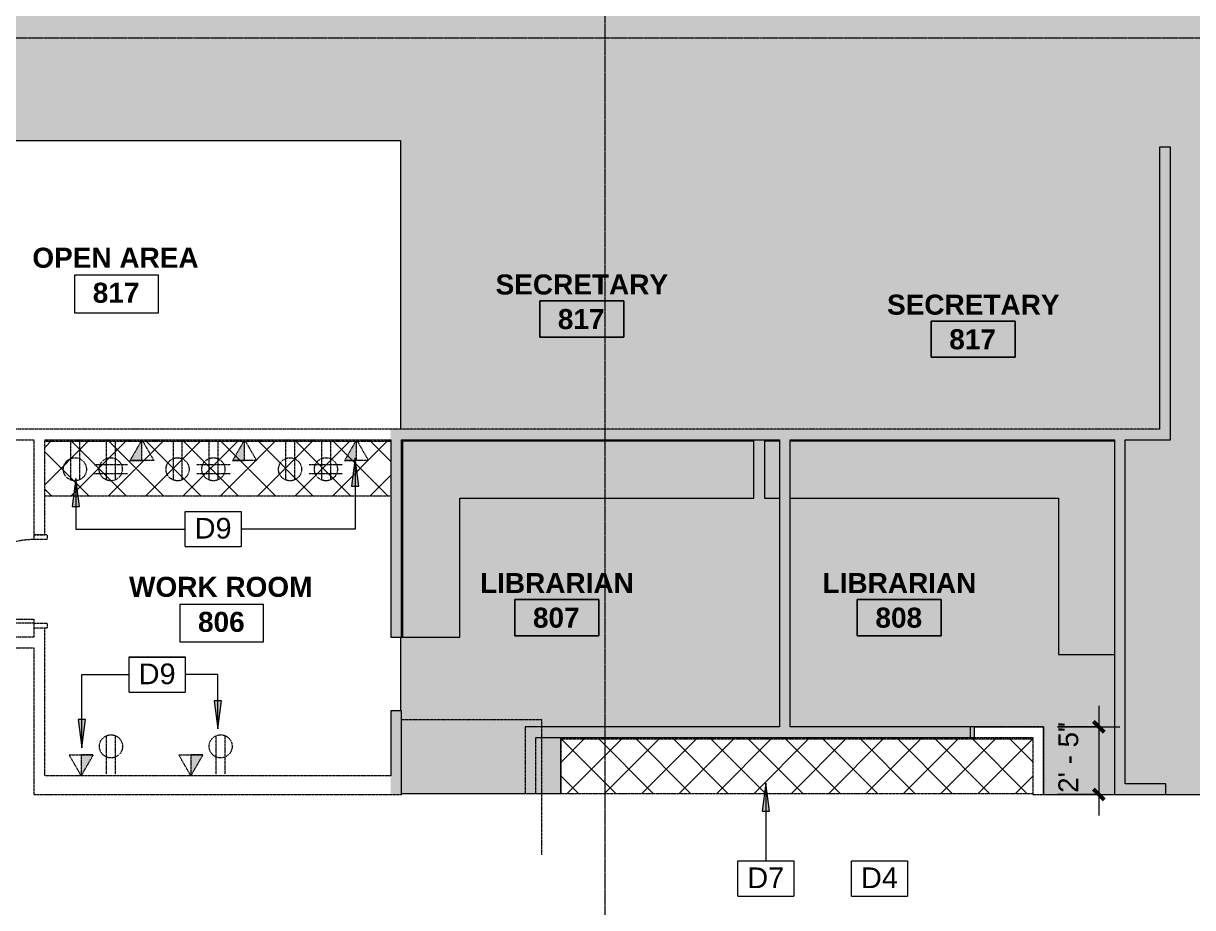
# Model space of a CAD drawing. Header units: inches. Extents: x -203 to 2791, y -968 to 768.
# Drawn here: x 1005 to 1507, y 22 to 401 of the extents above; entities that cross this region are included whole.
import ezdxf

# ---------------------------------------------------------------- set-up
doc = ezdxf.new("R2010")
doc.units = ezdxf.units.IN
doc.header["$MEASUREMENT"] = 0
for name, pattern in [('Demolished', [0.1875, 0.125, -0.0625]), ('Grid Line 1_2_', [0.875, 0.5, -0.125, 0.125, -0.125]), ('Hidden 1_8_', [0.1875, 0.125, -0.0625])]:
    doc.linetypes.add(name, pattern=pattern)
for name, color, linetype, lineweight in [('A-ANNO-DIMS', 211, 'Continuous', 9), ('A-ANNO-DIMS-96', 211, 'Continuous', 9), ('A-ANNO-KEYN', 231, 'Continuous', 9), ('A-ANNO-NOTE', 131, 'Continuous', 13), ('A-AREA-IDEN', 2, 'Continuous', 9), ('A-DETL-GENF', 92, 'Continuous', 9), ('A-DETL-HDLN', 90, 'Hidden 1_8_', 9), ('A-DETL-THIN', 151, 'Continuous', 9), ('A-DOOR', 31, 'Continuous', 13), ('A-DOOR-FRAM', 31, 'Continuous', 20), ('A-WALL', 113, 'Continuous', 13), ('A-WALL-PATT', 111, 'Continuous', 13), ('G-ANNO-TEXT', 231, 'Continuous', 9), ('Q-CASE', 31, 'Continuous', 13), ('S-GRID', 1, 'Continuous', 9)]:
    doc.layers.add(name, color=color, linetype=linetype, lineweight=lineweight)
doc.styles.add('Arial', font='arial.ttf', dxfattribs={"height": 8.851796})
doc.styles.add('Swis721 Lt BT', font='swissl.ttf', dxfattribs={"height": 8.514638})
doc.styles.add('Swis721 Lt BT_B', font='', dxfattribs={"height": 8.583975})
doc.styles.get('Swis721 Lt BT_B').set_extended_font_data('Swis721 Lt BT', bold=True)
doc.dimstyles.new('OTJ_-_3_32__Linear__1_2__Tolerance', dxfattribs={"dimscale": 12, "dimtxt": 9, "dimasz": 0.375, "dimexe": 0.75, "dimexo": 0.5, "dimgap": 0.5, "dimtad": 1, "dimdec": 1, "dimrnd": 0.5, "dimzin": 3, "dimdsep": 46, "dimlunit": 4, "dimtxsty": 'Swis721 Lt BT', "dimblk1": 'OBLIQUE', "dimblk2": 'OBLIQUE', "dimsah": 1, "dimcen": 0.09, "dimdle": 0.75, "dimazin": 0, "dimtfac": 1, "dimtdec": 4, "dimtix": 1, "dimtmove": 0, "dimatfit": 3, "dimfxl": 1, "dimtvp": 1, "dimfrac": 2, "dimtolj": 1, "dimtzin": 0, "dimarcsym": 2})

# ---------------------------------------------------------------- blocks, each defined once
blk = doc.blocks.new('C-Counter Top1 - 24_ Depth-4884460-Level 8 Demo')
at = {"layer": 'Q-CASE', "linetype": 'Demolished', "lineweight": 9}
h = blk.add_hatch(dxfattribs=at)
h.set_pattern_fill('FP_3', style=0, pattern_type=2)
h.set_pattern_definition([(45, (-1282.996, -94.918), (-8.01223, 8.01223), []), (135, (-1282.996, -94.918), (-8.01223, -8.01223), [])])
h.paths.add_polyline_path([(-47.26, -24), (155.11, -24), (155.11, -0.06), (-47.26, -0.06), (-47.26, -17.01)], flags=0)
at = {"layer": 'Q-CASE', "color": 7, "linetype": 'Demolished', "lineweight": 9}
for p, q in [((-47.26, -0.06), (-47.26, -24)), ((155.11, -0.75), (-47.26, -0.75)), ((-47.26, -24), (155.11, -24))]:
    blk.add_line(p, q, dxfattribs=at)
blk = doc.blocks.new('Single Flush - OTJ_SOLIDFLUSH_ALUM-4819122-Level 8 Demo')
at = {"layer": 'A-DOOR', "color": 250, "linetype": 'Demolished', "lineweight": 20}
for p, q in [((16.15625, -2.3125), (17.90625, -2.3125)), ((16.15625, -38.125), (16.15625, -2.3125)), ((17.90625, -2.3125), (17.90625, -38.125)), ((17.90625, -38.125), (16.15625, -38.125))]:
    blk.add_line(p, q, dxfattribs=at)
at = {"layer": 'A-DOOR', "color": 7, "linetype": 'Demolished', "lineweight": 9}
blk.add_arc((17.90625, -2.3125), 35.8125, 179.5, 270, dxfattribs=at)
at = {"layer": 'A-DOOR-FRAM', "color": 250, "linetype": 'Demolished'}
for p, q in [((-20, 3.4375), (-20, -2.3125)), ((-20, 3.4375), (-18, 3.4375)), ((-18, 3.4375), (-18, -2.3125)), ((18.000004, 3.4375), (18.000004, -2.3125)), ((18.000004, 3.4375), (20.000004, 3.4375)), ((20.000004, 3.4375), (20.000004, -2.3125)), ((-20, -2.3125), (-18, -2.3125)), ((18.000004, -2.3125), (20.000004, -2.3125))]:
    blk.add_line(p, q, dxfattribs=at)
blk = doc.blocks.new('C-Counter Top1 - 24_ Depth-5515249-Level 8 Demo')
at = {"layer": 'Q-CASE', "linetype": 'Demolished', "lineweight": 9}
h = blk.add_hatch(dxfattribs=at)
h.set_pattern_fill('FP_4', style=0, pattern_type=2)
h.set_pattern_definition([(45, (-1061.685, -222.432), (-8.01223, 8.01223), []), (135, (-1061.685, -222.432), (-8.01223, -8.01223), [])])
h.paths.add_polyline_path([(-12.54, -24), (101.11, -24), (101.11, 0), (-47.26, 0), (-47.26, -24)], flags=0)
at = {"layer": 'Q-CASE', "color": 7, "linetype": 'Demolished', "lineweight": 9}
for p, q in [((101.11, -0.75), (-47.26, -0.75)), ((-47.26, -24), (101.11, -24))]:
    blk.add_line(p, q, dxfattribs=at)
blk = doc.blocks.new('C-L SHAPE COUNTER TOP - C-L SHAPE COUNTER TOP-5713712-Level 8 Demo')
at = {"layer": 'Q-CASE', "color": 55, "lineweight": 9}
for p, q in [((0.5, -84.6), (0.5, -0.5)), ((0.5, -0.5), (151.03, -0.5)), ((151.03, -0.5), (151.03, 0)), ((151.03, -25), (151.03, -0.5)), ((25, -84.6), (25, -25)), ((25, -25), (151.03, -25)), ((0, -84.56), (0, -84.6)), ((0, -84.6), (0.5, -84.6)), ((0.5, -84.6), (25, -84.6))]:
    blk.add_line(p, q, dxfattribs=at)
blk = doc.blocks.new('C-L SHAPE COUNTER TOP - C-L SHAPE COUNTER TOP-5683760-Level 8 Demo')
at = {"layer": 'Q-CASE', "color": 55, "lineweight": 9}
for p, q in [((25, 92.02), (1.06, 92.02)), ((25, 25), (25, 92.02)), ((140.06, 25), (25, 25)), ((151.03, 25), (144.69, 25)), ((151.03, 0.5), (151.03, 25)), ((140.06, 0.5), (1.06, 0.5)), ((151.03, 0.5), (144.69, 0.5)), ((151.03, 0), (151.03, 0.5))]:
    blk.add_line(p, q, dxfattribs=at)
blk = doc.blocks.new('DIMBLOCK1-Level 8 Demo')
at = {"layer": 'A-ANNO-DIMS-96'}
for p, q in [((1466.41, 108.48), (1466.41, 61.48)), ((1448.73, 99.48), (1475.41, 99.48)), ((1466.41, 99.48), (1448.73, 99.48)), ((1448.73, 70.48), (1475.41, 70.48)), ((1466.41, 70.48), (1448.73, 70.48))]:
    blk.add_line(p, q, dxfattribs=at)
at = {"layer": 'A-ANNO-DIMS-96', "lineweight": 50}
for p, q in [((1466.41, 99.48), (1464.16, 101.73)), ((1466.41, 99.48), (1468.66, 97.23)), ((1466.41, 70.48), (1464.16, 72.73)), ((1466.41, 70.48), (1468.66, 68.23))]:
    blk.add_line(p, q, dxfattribs=at)
at = {"layer": 'A-ANNO-DIMS-96', "color": 0, "insert": (1449.04, 71.19), "char_height": 8.515, "width": 33.0857, "attachment_point": 1, "rotation": 90, "line_spacing_factor": 1.00667, "style": 'Swis721 Lt BT'}
blk.add_mtext('2\' - 5"', dxfattribs=at)
blk = doc.blocks.new('_Oblique')
at = {"color": 0, "linetype": 'ByBlock', "lineweight": -2}
blk.add_line((-0.5, -0.5), (0.5, 0.5), dxfattribs=at)
blk = doc.blocks.new('Room Tag - Room Name and Number-3379422-Level 8 Demo')
at = {"layer": 'A-AREA-IDEN'}
for p, q in [((-0.1881, -0.1636), (-0.1881, -0.0018)), ((-0.1881, -0.0018), (0.1869, -0.0018)), ((0.1869, -0.0018), (-0.1881, -0.0018)), ((-0.1881, -0.0018), (-0.1881, -0.1636)), ((0.1869, -0.0018), (0.1869, -0.1636)), ((0.1869, -0.1636), (0.1869, -0.0018)), ((0.1869, -0.1636), (-0.1881, -0.1636)), ((-0.1881, -0.1636), (0.1869, -0.1636))]:
    blk.add_line(p, q, dxfattribs=at)
blk = doc.blocks.new('Keynote Tag - Keynote Number - Boxed-135510-Level 8 Demo')
at = {"layer": 'A-ANNO-KEYN'}
for p, q in [((-0.125, -0.0792), (-0.125, 0.0781)), ((-0.125, 0.0781), (0.125, 0.0781)), ((0.125, 0.0781), (0.125, -0.0792)), ((-0.125, -0.0792), (0.125, -0.0792))]:
    blk.add_line(p, q, dxfattribs=at)

msp = doc.modelspace()

# ---------------------------------------------------------------- hatches: boundary and pattern name
at = {"layer": 'A-ANNO-KEYN'}
for points in [[(1147.55, 214.64), (1145.97, 202.64), (1149.13, 202.64)], [(1027.72, 205.83), (1026.14, 193.83), (1029.3, 193.83)], [(1088.6, 98.62), (1090.18, 110.62), (1087.02, 110.62)], [(1030.28, 90.54), (1031.86, 102.54), (1028.7, 102.54)], [(1323.61, 75.31), (1322.03, 63.31), (1325.19, 63.31)]]:
    msp.add_hatch(color=256, dxfattribs=at).paths.add_polyline_path(points, flags=0)
at = {"layer": 'A-ANNO-NOTE', "linetype": 'Demolished', "lineweight": 9}
for points in [[(1056.11, 213.5), (1056.11, 222.43), (1050.95, 213.5)], [(1100.11, 213.5), (1100.11, 222.43), (1094.95, 213.5)], [(1148.11, 213.5), (1148.11, 222.43), (1142.95, 213.5)], [(1030.11, 78.48), (1035.27, 87.41), (1030.11, 87.41)], [(1077.11, 78.48), (1082.27, 87.41), (1077.11, 87.41)]]:
    msp.add_hatch(color=7, dxfattribs=at).paths.add_polyline_path(points, flags=0)
at = {"layer": 'A-DETL-GENF'}
h = msp.add_hatch(color=9, dxfattribs=at)
h.paths.add_polyline_path([(131.76, -847.99), (290.74, -780.5), (227.71, -632.01), (203.3, -642.37), (194.97, -622.75), (199.23, -620.94), (205.75, -636.3), (297.88, -597.2), (299.68, -601.45), (231.97, -630.2), (295, -778.69), (401.08, -733.65), (338.06, -585.16), (336.5, -585.82), (334.7, -581.57), (419.28, -545.66), (421.09, -549.92), (342.31, -583.36), (405.34, -731.84), (515.31, -685.15), (511.69, -685.15), (511.69, -619.4), (491.89, -619.4), (491.89, -612.4), (492.01, -612.4), (492.01, -532.94), (471.73, -532.94), (471.73, -528.42), (457.91, -534.29), (456.1, -530.03), (470.83, -523.78), (471.73, -525.91), (471.73, -508.94), (495.73, -508.94), (495.73, -510.53), (555.67, -510.53), (555.67, -394.75), (560.67, -394.75), (560.67, -437.31), (560.17, -437.31), (560.17, -441.94), (560.67, -441.94), (560.67, -498.09), (620.88, -498.09), (620.88, -477.65), (625.88, -477.65), (625.88, -500.46), (758.51, -500.46), (758.46, -433.94), (754.23, -433.94), (754.23, -433.44), (758.51, -433.44), (758.51, -376.94), (697.48, -376.94), (697.48, -433.44), (721.73, -433.44), (721.73, -433.94), (693.48, -433.94), (693.48, -433.44), (696.98, -433.43), (696.98, -376.94), (661.48, -376.94), (661.48, -433.44), (660.98, -433.44), (660.98, -376.94), (625.46, -376.94), (625.46, -433.44), (624.19, -433.44), (624.19, -433.94), (625.46, -433.94), (625.46, -441.94), (600.17, -441.94), (600.17, -437.31), (620.83, -437.31), (620.83, -304.37), (601.17, -304.37), (601.17, -299.75), (634.61, -299.75), (634.61, -357.01), (665.48, -357.01), (665.48, -344.95), (665.98, -344.95), (665.98, -357.01), (696.98, -357.01), (696.98, -299.95), (699.23, -299.95), (699.23, -300.45), (697.48, -300.45), (697.48, -357.01), (733.48, -357.01), (733.48, -300.45), (731.73, -300.45), (731.73, -299.95), (757.71, -299.95), (757.71, -300.45), (733.98, -300.45), (733.98, -357.01), (793.96, -357.01), (793.96, -300.45), (790.21, -300.45), (790.21, -299.95), (793.96, -299.95), (793.96, -230.99), (634.98, -230.99), (634.98, -254.99), (560.67, -254.98), (560.67, -299.75), (561.17, -299.75), (561.17, -304.37), (560.67, -304.37), (560.67, -346.75), (555.67, -346.75), (555.67, -249.98), (564.59, -249.98), (564.59, -200.84), (575.84, -200.84), (575.84, -243.74), (630.36, -243.74), (630.36, -224.99), (674.86, -224.99), (674.86, -160.84), (555.74, -160.84), (555.74, 72.48), (430.42, 72.48), (430.42, 109.37), (435.05, 109.37), (435.05, 146.43), (354.94, 146.43), (354.94, 109.37), (359.57, 109.37), (359.57, 72.48), (108.25, 72.48), (108.25, 129.02), (112.87, 129.02), (112.87, 77.11), (225.04, 77.11), (225.04, 176.71), (112.87, 176.71), (112.87, 169.02), (108.25, 169.02), (108.25, 181.33), (225.04, 181.33), (225.04, 348.74), (107.25, 348.74), (107.25, 353.37), (229.67, 353.37), (229.67, 231.06), (557.42, 231.06), (557.42, 353.37), (589.73, 353.37), (589.73, 348.74), (562.05, 348.74), (562.05, 231.06), (589.73, 231.06), (589.73, 226.43), (562.05, 226.43), (562.05, 77.11), (590.73, 77.11), (590.73, 72.48), (766.8, 72.48), (766.8, 103.43), (726.05, 103.43), (726.05, 294.15), (766.8, 294.15), (766.8, 350.67), (785.11, 350.67), (785.11, 346.92), (771.42, 346.92), (771.42, 227.06), (826.8, 227.06), (826.8, 346.92), (825.11, 346.92), (825.11, 350.67), (1166.99, 350.67), (1166.99, 227.06), (1492.42, 227.06), (1492.42, 347.74), (1497.05, 347.74), (1497.05, 222.43), (1477.67, 222.43), (1477.67, 75.11), (1495.17, 75.11), (1495.17, 70.48), (1553.42, 70.48), (1553.42, 351.59), (1718.67, 351.59), (1718.67, 360.59), (1723.3, 360.59), (1723.3, 351.59), (1910.23, 351.59), (1910.23, 580.43), (-120.35, 580.43), (-120.35, 406.96), (48.71, 406.96), (48.71, 428.91), (66.73, 428.91), (66.73, 424.29), (53.33, 424.29), (53.33, 330.65), (48.71, 330.65), (48.71, 402.34), (-120.35, 402.34), (-120.35, 286.96), (48.71, 286.96), (48.71, 290.65), (53.33, 290.65), (53.33, 280.65), (48.71, 280.65), (48.71, 282.34), (-120.35, 282.34), (-120.35, 166.96), (48.71, 166.96), (48.71, 240.65), (53.33, 240.65), (53.33, 160.65), (48.71, 160.65), (48.71, 162.34), (-120.35, 162.34), (-120.35, 0.55), (-80.76, 0.55), (-80.76, -14.04), (48.71, -14.04), (48.71, 120.65), (53.33, 120.65), (53.33, -25.35), (48.71, -25.35), (48.71, -18.66), (-80.76, -18.66), (-80.76, -30.95), (-120.35, -30.95), (-120.35, -193.04), (48.71, -193.04), (48.71, -65.35), (53.33, -65.35), (53.33, -220.93), (67.88, -255.19), (63.62, -257), (48.71, -221.87), (48.71, -197.66), (-120.35, -197.66), (-120.35, -254.17), (-74.95, -361.1), (79.91, -295.37), (79.25, -293.82), (83.5, -292.01), (138.94, -422.62), (134.69, -424.43), (81.71, -299.63), (-73.15, -365.36), (42.29, -637.25), (197.13, -571.52), (169.07, -505.43), (173.33, -503.62), (203.19, -573.97), (182.94, -582.57), (183.6, -584.12), (179.34, -585.93), (178.68, -584.37), (44.1, -641.5), (120.3, -820.99)], flags=0)
h.paths.add_polyline_path([(225.76, -805.76), (216.38, -783.67), (238.47, -774.29), (247.85, -796.38), (227.71, -804.93)], flags=0)
h.paths.add_polyline_path([(446.67, -711.97), (437.29, -689.88), (459.38, -680.5), (468.76, -702.59), (455.33, -708.29)], flags=0)
h.paths.add_polyline_path([(516.31, -684.73), (893.34, -524.65), (963.74, -524.65), (963.74, -523.31), (943.94, -523.31), (943.94, -499.31), (963.74, -499.31), (963.74, -496.94), (968.74, -496.94), (968.74, -456.94), (963.74, -456.94), (963.74, -457.44), (946.48, -457.44), (946.48, -308.86), (799.96, -308.86), (799.96, -363.01), (764.51, -363.01), (764.51, -516.53), (744.73, -516.53), (744.73, -518.83), (942.73, -518.83), (942.73, -523.83), (744.73, -523.83), (744.73, -532.94), (725.26, -532.94), (725.26, -561.42), (744.73, -561.42), (744.73, -585.42), (725.26, -585.42), (725.26, -591.53), (659.62, -619.4), (590.81, -619.4), (590.81, -647.06), (516.73, -647.06), (516.73, -643.56), (587.31, -643.56), (587.31, -619.4), (516.31, -619.4), (516.31, -647.06)], flags=0)
h.paths.add_polyline_path([(641.71, -612.4), (658.19, -612.4), (718.26, -586.9), (718.26, -516.53), (499.01, -516.53), (499.01, -612.4), (590.81, -612.4)], flags=0)
h.paths.add_polyline_path([(266.06, -553.39), (246.27, -506.73), (353.03, -461.4), (225.02, -159.89), (218.14, -162.82), (216.66, -159.37), (120.3, -200.48), (112, -180.92), (112, -35.66), (108.25, -35.66), (108.25, 5.05), (112.87, 5.05), (112.87, -31.04), (203.26, -31.04), (203.26, 5.05), (260.18, 5.05), (261.13, 4.11), (257.73, 4.11), (257.73, 0.96), (258.26, 0.43), (250.87, 0.43), (250.87, -35.66), (237.05, -35.66), (237.05, -149.24), (363.42, -149.24), (363.42, -0.52), (297.73, -0.52), (297.73, 4.11), (495.73, 4.11), (495.73, -81.52), (491.11, -81.52), (491.11, -0.52), (368.05, -0.52), (368.05, -149.24), (491.11, -149.24), (491.11, -121.52), (495.73, -121.52), (495.73, -271.65), (491.11, -271.65), (491.11, -229.94), (467.11, -229.94), (467.11, -196.21), (491.11, -196.21), (491.11, -153.87), (237.05, -153.87), (237.05, -179.26), (294.82, -315.34), (491.11, -315.34), (491.11, -311.65), (495.73, -311.65), (495.73, -455.18), (418.47, -487.97), (416.67, -483.71), (491.11, -452.12), (491.11, -319.96), (296.78, -319.96), (374, -501.83), (379.85, -499.34), (381.65, -503.6), (372.58, -507.45), (361.98, -482.48), (304.78, -506.77), (315.23, -531.4), (266.31, -553.28)], flags=0)
h.paths.add_polyline_path([(266.31, -548.22), (309.2, -529.03), (293.38, -491.75), (250.13, -510.11), (250.18, -510.21), (271.83, -501.02), (281.21, -523.11), (259.56, -532.3), (266.06, -547.64)], flags=0)
h.paths.add_polyline_path([(3.31, -538.98), (-6.07, -516.89), (16.02, -507.51), (25.4, -529.6), (16.02, -533.58)], flags=0)
h.paths.add_polyline_path([(27.39, -520.28), (25.5, -516.06), (150.98, -462.8), (150.32, -461.25), (154.57, -459.44), (157.7, -466.8), (153.44, -468.61), (152.78, -467.06), (41.85, -514.15)], flags=0)
h.paths.add_polyline_path([(584.67, -510.53), (720.73, -510.53), (720.73, -508.94), (744.73, -508.94), (744.73, -510.53), (758.51, -510.53), (758.51, -505.09), (560.67, -505.09), (560.67, -510.53)], flags=0)
h.paths.add_polyline_path([(302.97, -502.51), (360.17, -478.23), (354.84, -465.66), (297.64, -489.95), (302.68, -501.83)], flags=0)
h.paths.add_polyline_path([(951.48, -452.44), (963.74, -452.44), (963.74, -308.86), (951.48, -308.86), (951.48, -365.13)], flags=0)
h.paths.add_polyline_path([(660.98, -433.94), (656.69, -433.94), (656.69, -433.44), (660.98, -433.44)], flags=0)
h.paths.add_polyline_path([(753.93, -370.94), (758.51, -370.94), (758.51, -363.01), (625.46, -363.01), (625.46, -370.94), (739.5, -370.94)], flags=0)
h.paths.add_polyline_path([(631.11, -357.01), (631.11, -304.37), (625.46, -304.37), (625.46, -357.01), (626.43, -357.01)], flags=0)
h.paths.add_polyline_path([(968.74, -347.36), (968.74, -342.74), (967.22, -342.74), (967.22, -347.36), (967.7, -347.36)], flags=0)
h.paths.add_polyline_path([(800.58, -303.86), (963.74, -303.86), (963.74, -267.34), (968.74, -267.34), (968.7, -227.34), (965.73, -227.33), (965.73, -224.72), (769.74, -224.72), (769.74, -224.99), (799.96, -224.99), (799.96, -303.86)], flags=0)
h.paths.add_polyline_path([(694.31, -224.99), (766.24, -224.99), (766.24, -205.94), (679.48, -205.94), (679.48, -224.99)], flags=0)
h.paths.add_polyline_path([(968.13, -222.33), (968.13, -204.94), (965.44, -204.94), (965.44, -199.94), (988.73, -199.94), (988.73, -161.74), (993.73, -161.74), (993.73, -121.74), (988.73, -121.74), (988.73, -121.34), (980.11, -121.34), (980.11, -122.59), (769.74, -122.59), (769.74, -217.72), (965.73, -217.72), (965.73, -222.33)], flags=0)
h.paths.add_polyline_path([(490.79, -201.31), (491.11, -201.31), (491.11, -200.83), (471.73, -200.83), (471.73, -201.31), (488.71, -201.31)], flags=0)
h.paths.add_polyline_path([(679.48, -201.31), (766.24, -201.31), (766.24, -119.34), (679.48, -119.34), (679.48, -170.62)], flags=0)
h.paths.add_polyline_path([(232.42, -168.37), (232.42, -156.73), (228.24, -158.51), (228.99, -160.28)], flags=0)
h.paths.add_polyline_path([(642.41, -146.84), (668.23, -146.84), (668.23, -111.34), (771.73, -111.34), (771.73, -24.34), (569.74, -24.34), (569.74, -146.84), (584.67, -146.84)], flags=0)
h.paths.add_polyline_path([(894.32, -111.34), (979.73, -111.34), (979.73, -24.34), (776.36, -24.34), (776.36, -111.34), (846.73, -111.34)], flags=0)
h.paths.add_polyline_path([(246.25, -31.04), (246.25, -29.34), (237.05, -29.34), (237.05, -31.04)], flags=0)
h.paths.add_polyline_path([(220.73, -31.04), (232.42, -31.04), (232.38, -29.34), (220.73, -29.34), (220.73, -1.34), (246.25, -1.34), (246.25, 0.43), (207.88, 0.43), (207.88, -31.04)], flags=0)
h.paths.add_polyline_path([(-93.75, -27.45), (-84.26, -27.45), (-84.26, -27.34), (-117.75, -27.34), (-117.75, -2.95), (-120.35, -2.95), (-120.35, -27.45), (-117.75, -27.45)], flags=0)
h.paths.add_polyline_path([(1473.05, 70.48), (1473.05, 222.43), (1334.05, 222.4), (1334.05, 99.48), (1442.73, 99.48), (1442.73, 70.48)], flags=0)
h.paths.add_polyline_path([(1203.96, 70.92), (1235.73, 70.92), (1235.73, 94.86), (1227.42, 94.86), (1227.42, 99.48), (1329.42, 99.48), (1329.42, 222.43), (1167.42, 222.43), (1167.42, 137.87), (1166.99, 137.87), (1166.99, 106.37), (1167.42, 106.37), (1167.42, 70.92)], flags=0)
h.paths.add_polyline_path([(557.42, 77.11), (557.42, 182.43), (557.05, 182.43), (557.05, 102.11), (435.05, 102.11), (435.05, 77.11), (557.05, 77.11)], flags=0)
h.paths.add_polyline_path([(231.05, 77.11), (354.94, 77.11), (354.94, 102.11), (229.67, 102.11), (229.67, 77.11)], flags=0)
h.paths.add_polyline_path([(662.08, 103.43), (648.8, 103.43), (648.8, 294.15), (667.05, 294.15), (667.05, 103.43), (662.42, 103.43)], flags=0)
h.paths.add_polyline_path([(653.42, 108.06), (662.42, 108.06), (662.42, 289.52), (653.42, 289.52), (653.42, 117.06)], flags=0)
h.paths.add_polyline_path([(739.5, 108.06), (766.8, 108.06), (766.8, 289.52), (730.67, 289.52), (730.67, 108.06)], flags=0)
h.paths.add_polyline_path([(377.56, 151.06), (378.94, 151.06), (378.94, 226.43), (354.94, 226.43), (354.94, 151.06)], flags=0)
h.paths.add_polyline_path([(557.05, 187.06), (557.42, 187.06), (557.42, 226.43), (557.05, 226.43), (557.05, 188.67)], flags=0)
h.paths.add_polyline_path([(1723.3, 400.59), (1718.67, 400.59), (1718.67, 419.29), (1716.73, 419.29), (1716.73, 423.91), (1718.67, 423.91), (1718.67, 580.15), (1723.3, 580.15), (1723.3, 419.29)], flags=0)
h.paths.add_polyline_path([(1617.05, 409.29), (1609.73, 409.29), (1609.73, 413.91), (1612.42, 413.91), (1612.42, 580.15), (1617.05, 580.15), (1617.05, 413.91), (1663.42, 413.91), (1663.42, 423.91), (1676.73, 423.91), (1676.73, 419.29), (1668.05, 419.29), (1668.05, 409.29), (1647.79, 409.29)], flags=0)
h.paths.add_polyline_path([(1569.73, 409.29), (1422.73, 409.29), (1422.73, 413.91), (1492.42, 413.91), (1492.42, 580.15), (1497.05, 580.15), (1497.05, 413.91), (1569.73, 413.91)], flags=0)
h.paths.add_polyline_path([(1382.73, 409.29), (1301.73, 409.29), (1301.73, 413.91), (1372.42, 413.91), (1372.42, 580.15), (1377.05, 580.15), (1377.05, 413.91), (1382.73, 413.91)], flags=0)
h.paths.add_polyline_path([(1261.73, 409.29), (1249.73, 409.29), (1249.73, 413.91), (1252.42, 413.91), (1252.42, 548.65), (1257.05, 548.65), (1257.05, 413.91), (1261.73, 413.91)], flags=0)
h.paths.add_polyline_path([(1137.05, 409.29), (1006.11, 409.29), (1006.11, 413.91), (1132.42, 413.91), (1132.42, 580.15), (1137.05, 580.15), (1137.05, 413.91), (1209.73, 413.91), (1209.73, 409.29), (1150.94, 409.29)], flags=0)
h.paths.add_polyline_path([(966.11, 409.29), (949.11, 409.29), (949.11, 413.91), (956.8, 413.91), (956.8, 548.65), (961.42, 548.65), (961.42, 413.91), (966.11, 413.91)], flags=0)
h.paths.add_polyline_path([(835.42, 409.29), (826.11, 409.29), (826.11, 413.91), (830.8, 413.91), (830.8, 580.15), (835.42, 580.15), (835.42, 413.91), (909.11, 413.91), (909.11, 409.29), (894.32, 409.29)], flags=0)
h.paths.add_polyline_path([(585.16, 409.29), (521.73, 409.29), (521.73, 413.91), (652.42, 413.91), (652.42, 580.15), (657.05, 580.15), (657.05, 413.91), (786.11, 413.91), (786.11, 409.29), (586.42, 409.29)], flags=0)
h.paths.add_polyline_path([(481.73, 409.29), (465.73, 409.29), (465.73, 413.91), (472.42, 413.91), (472.42, 580.15), (477.05, 580.15), (477.05, 413.91), (481.73, 413.91)], flags=0)
h.paths.add_polyline_path([(352.42, 409.29), (279.73, 409.29), (279.73, 413.91), (352.42, 413.91), (352.42, 580.15), (357.05, 580.15), (357.05, 413.91), (425.73, 413.91), (425.73, 409.29), (357.05, 409.29)], flags=0)
h.paths.add_polyline_path([(225.73, 409.29), (225.73, 413.91), (232.42, 413.91), (232.42, 550.9), (237.05, 550.9), (237.05, 413.91), (239.73, 413.91), (239.73, 409.29), (229.67, 409.29)], flags=0)
h.paths.add_polyline_path([(121.04, 409.29), (112.42, 409.29), (112.42, 424.29), (106.73, 424.29), (106.73, 428.91), (112.42, 428.91), (112.42, 580.15), (117.05, 580.15), (117.05, 413.91), (185.73, 413.91), (185.73, 409.29)], flags=0)
h.paths.add_polyline_path([(942.73, 413.91), (942.73, 577.15), (966.73, 577.15), (966.73, 553.15), (942.73, 553.15)], flags=0)
h.paths.add_polyline_path([(1242.73, 438.88), (1242.73, 577.15), (1266.73, 577.15), (1266.73, 553.15), (1242.73, 553.15)], flags=0)
h.paths.add_polyline_path([(222.73, 497.2), (222.73, 577.15), (246.73, 577.15), (246.73, 553.15), (222.73, 553.15)], flags=0)
h.paths.add_polyline_path([(1542.73, 502.5), (1542.73, 577.15), (1566.73, 577.15), (1566.73, 553.15), (1542.73, 553.15)], flags=0)
h.paths.add_polyline_path([(620.73, 553.15), (596.73, 553.15), (596.73, 577.15), (620.73, 577.15)], flags=0)
h.paths.add_polyline_path([(-39.27, 553.15), (-39.27, 577.15), (-15.27, 577.15), (-15.27, 553.15)], flags=0)
at = {"layer": 'A-WALL-PATT', "lineweight": 9}
for points in [[(1492.42, 227.06), (1497.05, 227.06), (1497.05, 347.74), (1492.42, 347.74), (1492.42, 299.43)], [(1162.8, 137.87), (1167.42, 137.87), (1167.42, 227.06), (1162.8, 227.06), (1162.8, 197.43)], [(1473.05, 222.43), (1497.05, 222.43), (1497.05, 227.06), (1167.42, 227.06), (1167.42, 222.43), (1449.11, 222.43)], [(1329.42, 99.48), (1334.05, 99.48), (1334.05, 222.43), (1329.42, 222.43), (1329.42, 197.43)], [(1473.05, 70.48), (1477.67, 70.48), (1477.67, 222.43), (1473.05, 222.43), (1473.05, 77.91)], [(1162.8, 70.48), (1167.42, 70.48), (1167.42, 106.37), (1162.8, 106.37), (1162.8, 77.91)], [(1411.17, 94.86), (1413.05, 94.86), (1413.05, 99.48), (1227.42, 99.48), (1227.42, 94.86), (1235.73, 94.86)], [(1495.17, 70.48), (1495.17, 75.11), (1477.67, 75.11), (1477.67, 70.48)]]:
    msp.add_hatch(color=7, dxfattribs=at).paths.add_polyline_path(points, flags=0)

# ---------------------------------------------------------------- linework, layer by layer
at = {"layer": 'A-ANNO-KEYN'}
for p, q in [((1147.55, 214.64), (1145.97, 202.64)), ((1149.13, 202.64), (1147.55, 214.64)), ((1147.55, 214.64), (1147.55, 184.21)), ((1027.72, 205.83), (1026.14, 193.83)), ((1029.3, 193.83), (1027.72, 205.83)), ((1027.72, 205.83), (1027.72, 184.21)), ((1145.97, 202.64), (1149.13, 202.64)), ((1026.14, 193.83), (1029.3, 193.83)), ((1027.72, 184.21), (1074.66, 184.21)), ((1030.28, 121.89), (1050.66, 121.89)), ((1030.28, 90.54), (1030.28, 121.89)), ((1088.6, 98.62), (1088.6, 121.82)), ((1090.18, 110.62), (1087.02, 110.62)), ((1087.02, 110.62), (1088.6, 98.62)), ((1088.6, 98.62), (1090.18, 110.62)), ((1031.86, 102.54), (1028.7, 102.54)), ((1028.7, 102.54), (1030.28, 90.54)), ((1030.28, 90.54), (1031.86, 102.54)), ((1323.61, 75.31), (1322.03, 63.31)), ((1325.19, 63.31), (1323.61, 75.31)), ((1323.61, 75.31), (1323.61, 42.02)), ((1322.03, 63.31), (1325.19, 63.31))]:
    msp.add_line(p, q, dxfattribs=at)
at = {"layer": 'A-ANNO-NOTE', "color": 7, "linetype": 'Demolished', "lineweight": 9}
for p, q in [((1025.45, 221.78), (1025.45, 205.25)), ((1029.28, 221.78), (1029.28, 205.25)), ((1040.82, 221.78), (1040.82, 205.25)), ((1044.66, 221.78), (1044.66, 205.25)), ((1056.11, 222.43), (1050.95, 213.5)), ((1056.11, 222.43), (1050.95, 213.5)), ((1056.11, 213.5), (1056.11, 222.43)), ((1056.11, 222.43), (1061.27, 213.5)), ((1069.45, 221.78), (1069.45, 205.25)), ((1073.28, 221.78), (1073.28, 205.25)), ((1084.82, 221.78), (1084.82, 205.25)), ((1088.66, 221.78), (1088.66, 205.25)), ((1100.11, 222.43), (1094.95, 213.5)), ((1100.11, 222.43), (1094.95, 213.5)), ((1100.11, 213.5), (1100.11, 222.43)), ((1100.11, 222.43), (1105.27, 213.5)), ((1117.7, 221.78), (1117.7, 205.25)), ((1121.53, 221.78), (1121.53, 205.25)), ((1133.07, 221.78), (1133.07, 205.25)), ((1136.91, 221.78), (1136.91, 205.25)), ((1148.11, 222.43), (1142.95, 213.5)), ((1148.11, 222.43), (1142.95, 213.5)), ((1148.11, 213.5), (1148.11, 222.43)), ((1148.11, 222.43), (1153.27, 213.5)), ((1049.91, 211.73), (1035.57, 211.73)), ((1050.95, 213.5), (1056.11, 213.5)), ((1061.27, 213.5), (1050.95, 213.5)), ((1093.91, 211.73), (1079.57, 211.73)), ((1094.95, 213.5), (1100.11, 213.5)), ((1105.27, 213.5), (1094.95, 213.5)), ((1142.16, 211.73), (1127.82, 211.73)), ((1142.95, 213.5), (1148.11, 213.5)), ((1153.27, 213.5), (1142.95, 213.5)), ((1049.91, 207.9), (1035.57, 207.9)), ((1093.91, 207.9), (1079.57, 207.9)), ((1142.16, 207.9), (1127.82, 207.9)), ((1040.94, 79.13), (1040.94, 95.66)), ((1044.77, 79.13), (1044.77, 95.66)), ((1087.94, 79.13), (1087.94, 95.66)), ((1091.77, 79.13), (1091.77, 95.66)), ((1030.11, 78.48), (1024.95, 87.41)), ((1024.95, 87.41), (1035.27, 87.41)), ((1030.11, 78.48), (1035.27, 87.41)), ((1035.27, 87.41), (1030.11, 87.41)), ((1030.11, 87.41), (1030.11, 78.48)), ((1030.11, 78.48), (1035.27, 87.41)), ((1077.11, 78.48), (1071.95, 87.41)), ((1071.95, 87.41), (1082.27, 87.41)), ((1077.11, 78.48), (1082.27, 87.41)), ((1082.27, 87.41), (1077.11, 87.41)), ((1077.11, 87.41), (1077.11, 78.48)), ((1077.11, 78.48), (1082.27, 87.41))]:
    msp.add_line(p, q, dxfattribs=at)
for centre in [(1027.37, 209.82), (1042.74, 209.82), (1071.37, 209.82), (1086.74, 209.82), (1119.62, 209.82), (1134.99, 209.82), (1042.85, 91.1), (1089.85, 91.1)]:
    msp.add_circle(centre, 4.95, dxfattribs=at)
at = {"layer": 'A-DETL-HDLN'}
for p, q in [((1167.42, 102.64), (1227.42, 102.64)), ((1227.42, 102.64), (1227.42, 44.64))]:
    msp.add_line(p, q, dxfattribs=at)
at = {"layer": 'A-DETL-THIN'}
for p, q in [((831.42, 350.67), (1166.99, 350.67)), ((1166.99, 350.67), (1166.99, 227.06)), ((1063.16, 292.9), (1027.16, 292.9)), ((1027.16, 292.9), (1027.16, 276.9)), ((1063.16, 276.9), (1063.16, 292.9)), ((1027.16, 276.9), (1063.16, 276.9)), ((1108.29, 151.9), (1072.29, 151.9)), ((1072.29, 151.9), (1072.29, 135.9)), ((1108.29, 135.9), (1108.29, 151.9)), ((1072.29, 135.9), (1108.29, 135.9)), ((1166.99, 137.87), (1166.99, 106.37)), ((1413.05, 99.48), (1442.73, 99.48)), ((1442.73, 99.48), (1442.73, 70.48)), ((1235.73, 70.92), (1235.73, 94.86)), ((1167.42, 70.92), (1235.73, 70.92)), ((1442.73, 70.48), (1473.05, 70.48)), ((1495.17, 70.48), (1553.42, 70.48))]:
    msp.add_line(p, q, dxfattribs=at)
at = {"layer": 'A-WALL', "color": 8, "lineweight": 20}
for p, q in [((1497.05, 347.74), (1492.42, 347.74)), ((1492.42, 347.74), (1492.42, 227.06)), ((1497.05, 222.43), (1497.05, 347.74)), ((1162.8, 222.43), (1162.8, 137.87)), ((1167.42, 137.87), (1167.42, 222.43)), ((1167.42, 222.43), (1329.42, 222.43)), ((1329.42, 222.43), (1329.42, 99.48)), ((1334.05, 99.48), (1334.05, 222.43)), ((1334.05, 222.43), (1473.05, 222.43)), ((1473.05, 222.43), (1473.05, 70.48)), ((1477.67, 75.11), (1477.67, 222.43)), ((1477.67, 222.43), (1497.05, 222.43)), ((1162.8, 137.87), (1167.42, 137.87)), ((1167.42, 106.37), (1162.8, 106.37)), ((1162.8, 106.37), (1162.8, 78.48)), ((1167.42, 70.48), (1167.42, 106.37)), ((1329.42, 99.48), (1220.42, 99.48)), ((1411.17, 99.48), (1334.05, 99.48)), ((1413.05, 94.86), (1413.05, 99.48)), ((1225.05, 94.86), (1411.17, 94.86)), ((1473.05, 70.48), (1495.17, 70.48)), ((1495.17, 75.11), (1477.67, 75.11)), ((1495.17, 70.48), (1495.17, 75.11))]:
    msp.add_line(p, q, dxfattribs=at)
at = {"layer": 'A-WALL', "color": 250, "linetype": 'Demolished', "lineweight": 20}
for p, q in [((1492.42, 227.06), (831.42, 227.06)), ((956.42, 222.43), (1009.8, 222.43)), ((1009.8, 222.43), (1009.8, 181.79)), ((1014.42, 181.79), (1014.42, 222.43)), ((1014.42, 222.43), (1162.8, 222.43)), ((1009.8, 181.79), (1014.42, 181.79)), ((1009.8, 141.79), (1009.8, 137.87)), ((1014.42, 141.79), (1009.8, 141.79)), ((1014.42, 78.48), (1014.42, 141.79)), ((1009.8, 137.87), (956.42, 137.87)), ((931.42, 133.25), (1009.8, 133.25)), ((1009.8, 133.25), (1009.8, 70.48)), ((1220.42, 99.48), (1220.42, 70.92)), ((1411.17, 99.48), (1411.17, 94.86)), ((1442.73, 99.48), (1413.05, 99.48)), ((1442.73, 70.48), (1442.73, 99.48)), ((1225.05, 70.92), (1225.05, 94.86)), ((1413.05, 94.86), (1438.11, 94.86)), ((1438.11, 94.86), (1438.11, 70.48)), ((1162.8, 78.48), (1014.42, 78.48)), ((1009.8, 70.48), (1167.42, 70.48)), ((1220.42, 70.92), (1225.05, 70.92)), ((1438.11, 70.48), (1442.73, 70.48))]:
    msp.add_line(p, q, dxfattribs=at)
at = {"layer": 'A-WALL', "color": 55, "lineweight": 9}
for p, q in [((1413.05, 99.48), (1411.17, 99.48)), ((1411.17, 94.86), (1413.05, 94.86))]:
    msp.add_line(p, q, dxfattribs=at)
at = {"layer": 'A-WALL', "color": 10, "linetype": 'Demolished'}
for p, q in [((1413.05, 99.48), (1411.17, 99.48)), ((1411.17, 94.86), (1413.05, 94.86))]:
    msp.add_line(p, q, dxfattribs=at)
at = {"layer": 'S-GRID', "linetype": 'Grid Line 1_2_'}
for p, q in [((1254.73, -968.26), (1254.73, 744.46)), ((-203.03, 394.69), (2046, 394.69))]:
    msp.add_line(p, q, dxfattribs=at)

# ---------------------------------------------------------------- block references
at = {"layer": 'A-ANNO-KEYN', "xscale": 95.99999999999994, "yscale": 95.99999999999994, "zscale": 95.99999999999994}
for p in [(1086.66, 184.27), (1062.66, 121.95), (1323.61, 34.52), (1372.35, 34.52)]:
    msp.add_blockref('Keynote Tag - Keynote Number - Boxed-135510-Level 8 Demo', p, dxfattribs=at)
at = {"layer": 'A-AREA-IDEN', "xscale": 95.99999999999994, "yscale": 95.99999999999994, "zscale": 95.99999999999994}
for p in [(1244.72, 282.13), (1412.55, 273.49), (1234.03, 154.22), (1380.9, 154.22)]:
    msp.add_blockref('Room Tag - Room Name and Number-3379422-Level 8 Demo', p, dxfattribs=at)
at = {"layer": 'A-DOOR', "color": 7, "linetype": 'Demolished', "lineweight": 9, "rotation": 270}
msp.add_blockref('Single Flush - OTJ_SOLIDFLUSH_ALUM-4819122-Level 8 Demo', (1012.11, 161.79), dxfattribs=at)
at = {"layer": 'Q-CASE', "color": 7, "linetype": 'Demolished', "lineweight": 9}
for name, p in [('C-Counter Top1 - 24_ Depth-5515249-Level 8 Demo', (1061.69, 222.43)), ('C-Counter Top1 - 24_ Depth-4884460-Level 8 Demo', (1283, 94.92))]:
    msp.add_blockref(name, p, dxfattribs=at)
at = {"layer": 'Q-CASE', "color": 55, "lineweight": 9}
msp.add_blockref('C-L SHAPE COUNTER TOP - C-L SHAPE COUNTER TOP-5713712-Level 8 Demo', (1167.42, 222.43), dxfattribs=at)
at = {"layer": 'Q-CASE', "color": 55, "lineweight": 9, "rotation": 180}
msp.add_blockref('C-L SHAPE COUNTER TOP - C-L SHAPE COUNTER TOP-5683760-Level 8 Demo', (1474.11, 222.43), dxfattribs=at)

# ---------------------------------------------------------------- texts
at = {"layer": 'A-AREA-IDEN', "char_height": 8.584, "attachment_point": 2, "line_spacing_factor": 0.998538, "style": 'Swis721 Lt BT_B'}
for s, insert, width in [('SECRETARY', (1244.73, 293.27), 79.488), ('SECRETARY', (1412.56, 284.63), 79.488), ('817', (1244.44, 278.44), 23.004), ('817', (1412.27, 269.8), 23.004), ('LIBRARIAN', (1234.04, 165.36), 70.092), ('LIBRARIAN', (1380.91, 165.36), 70.092), ('807', (1233.75, 150.53), 23.004), ('808', (1380.62, 150.53), 23.004)]:
    msp.add_mtext(s, dxfattribs=dict(at, insert=insert, width=width))
at = {"layer": 'G-ANNO-TEXT', "color": 7, "char_height": 8.584, "attachment_point": 2, "line_spacing_factor": 0.998538, "style": 'Swis721 Lt BT_B'}
for s, insert, width in [('OPEN AREA', (1044.78, 304.73), 78.192), ('817', (1045.03, 289.73), 23.004), ('WORK ROOM', (1089.9, 163.73), 88.344), ('806', (1090.15, 148.73), 23.004)]:
    msp.add_mtext(s, dxfattribs=dict(at, insert=insert, width=width))

# ---------------------------------------------------------------- dimensions: what is measured, and where the dimension line sits
at = {"layer": 'A-ANNO-DIMS'}
dim = msp.add_linear_dim(base=(1466.41, 70.48), p1=(1442.73, 99.48), p2=(1442.73, 70.48), angle=90, dimstyle='OTJ_-_3_32__Linear__1_2__Tolerance', override={"dimpost": '<>', "dimfxl": 29}, dxfattribs=at)
dim.commit()
dim.dimension.update_dxf_attribs({"geometry": 'DIMBLOCK1-Level 8 Demo', "text_midpoint": (1456.03, 84.98)})

# ---------------------------------------------------------------- next in the draw order: texts
at = {"layer": 'A-ANNO-KEYN', "char_height": 8.852, "width": 18.792, "attachment_point": 2, "line_spacing_factor": 0.938532, "style": 'Arial', "bg_fill": 3, "box_fill_scale": 1.25, "bg_fill_color": 0, "bg_fill_transparency": 0}
for s, insert in [('D9', (1086.64, 188.98)), ('D9', (1062.64, 126.66)), ('D7', (1323.58, 39.23)), ('D4', (1372.33, 39.23))]:
    msp.add_mtext(s, dxfattribs=dict(at, insert=insert))

# ---------------------------------------------------------------- next in the draw order: linework, layer by layer
at = {"layer": 'A-ANNO-KEYN'}
for p, q in [((1147.55, 184.21), (1098.66, 184.21)), ((1088.6, 121.82), (1074.66, 121.82))]:
    msp.add_line(p, q, dxfattribs=at)

# ---------------------------------------------------------------- next in the draw order: block references
at = {"layer": 'A-ANNO-KEYN', "xscale": 95.99999999999994, "yscale": 95.99999999999994, "zscale": 95.99999999999994}
for p in [(1086.66, 184.27), (1062.66, 121.88)]:
    msp.add_blockref('Keynote Tag - Keynote Number - Boxed-135510-Level 8 Demo', p, dxfattribs=at)

# ---------------------------------------------------------------- next in the draw order: texts
at = {"layer": 'A-ANNO-KEYN', "char_height": 8.852, "width": 18.792, "attachment_point": 2, "line_spacing_factor": 0.938532, "style": 'Arial', "bg_fill": 3, "box_fill_scale": 1.25, "bg_fill_color": 0, "bg_fill_transparency": 0}
for insert in [(1086.64, 188.98), (1062.64, 126.59)]:
    msp.add_mtext('D9', dxfattribs=dict(at, insert=insert))

doc.saveas('drawing.dxf')
